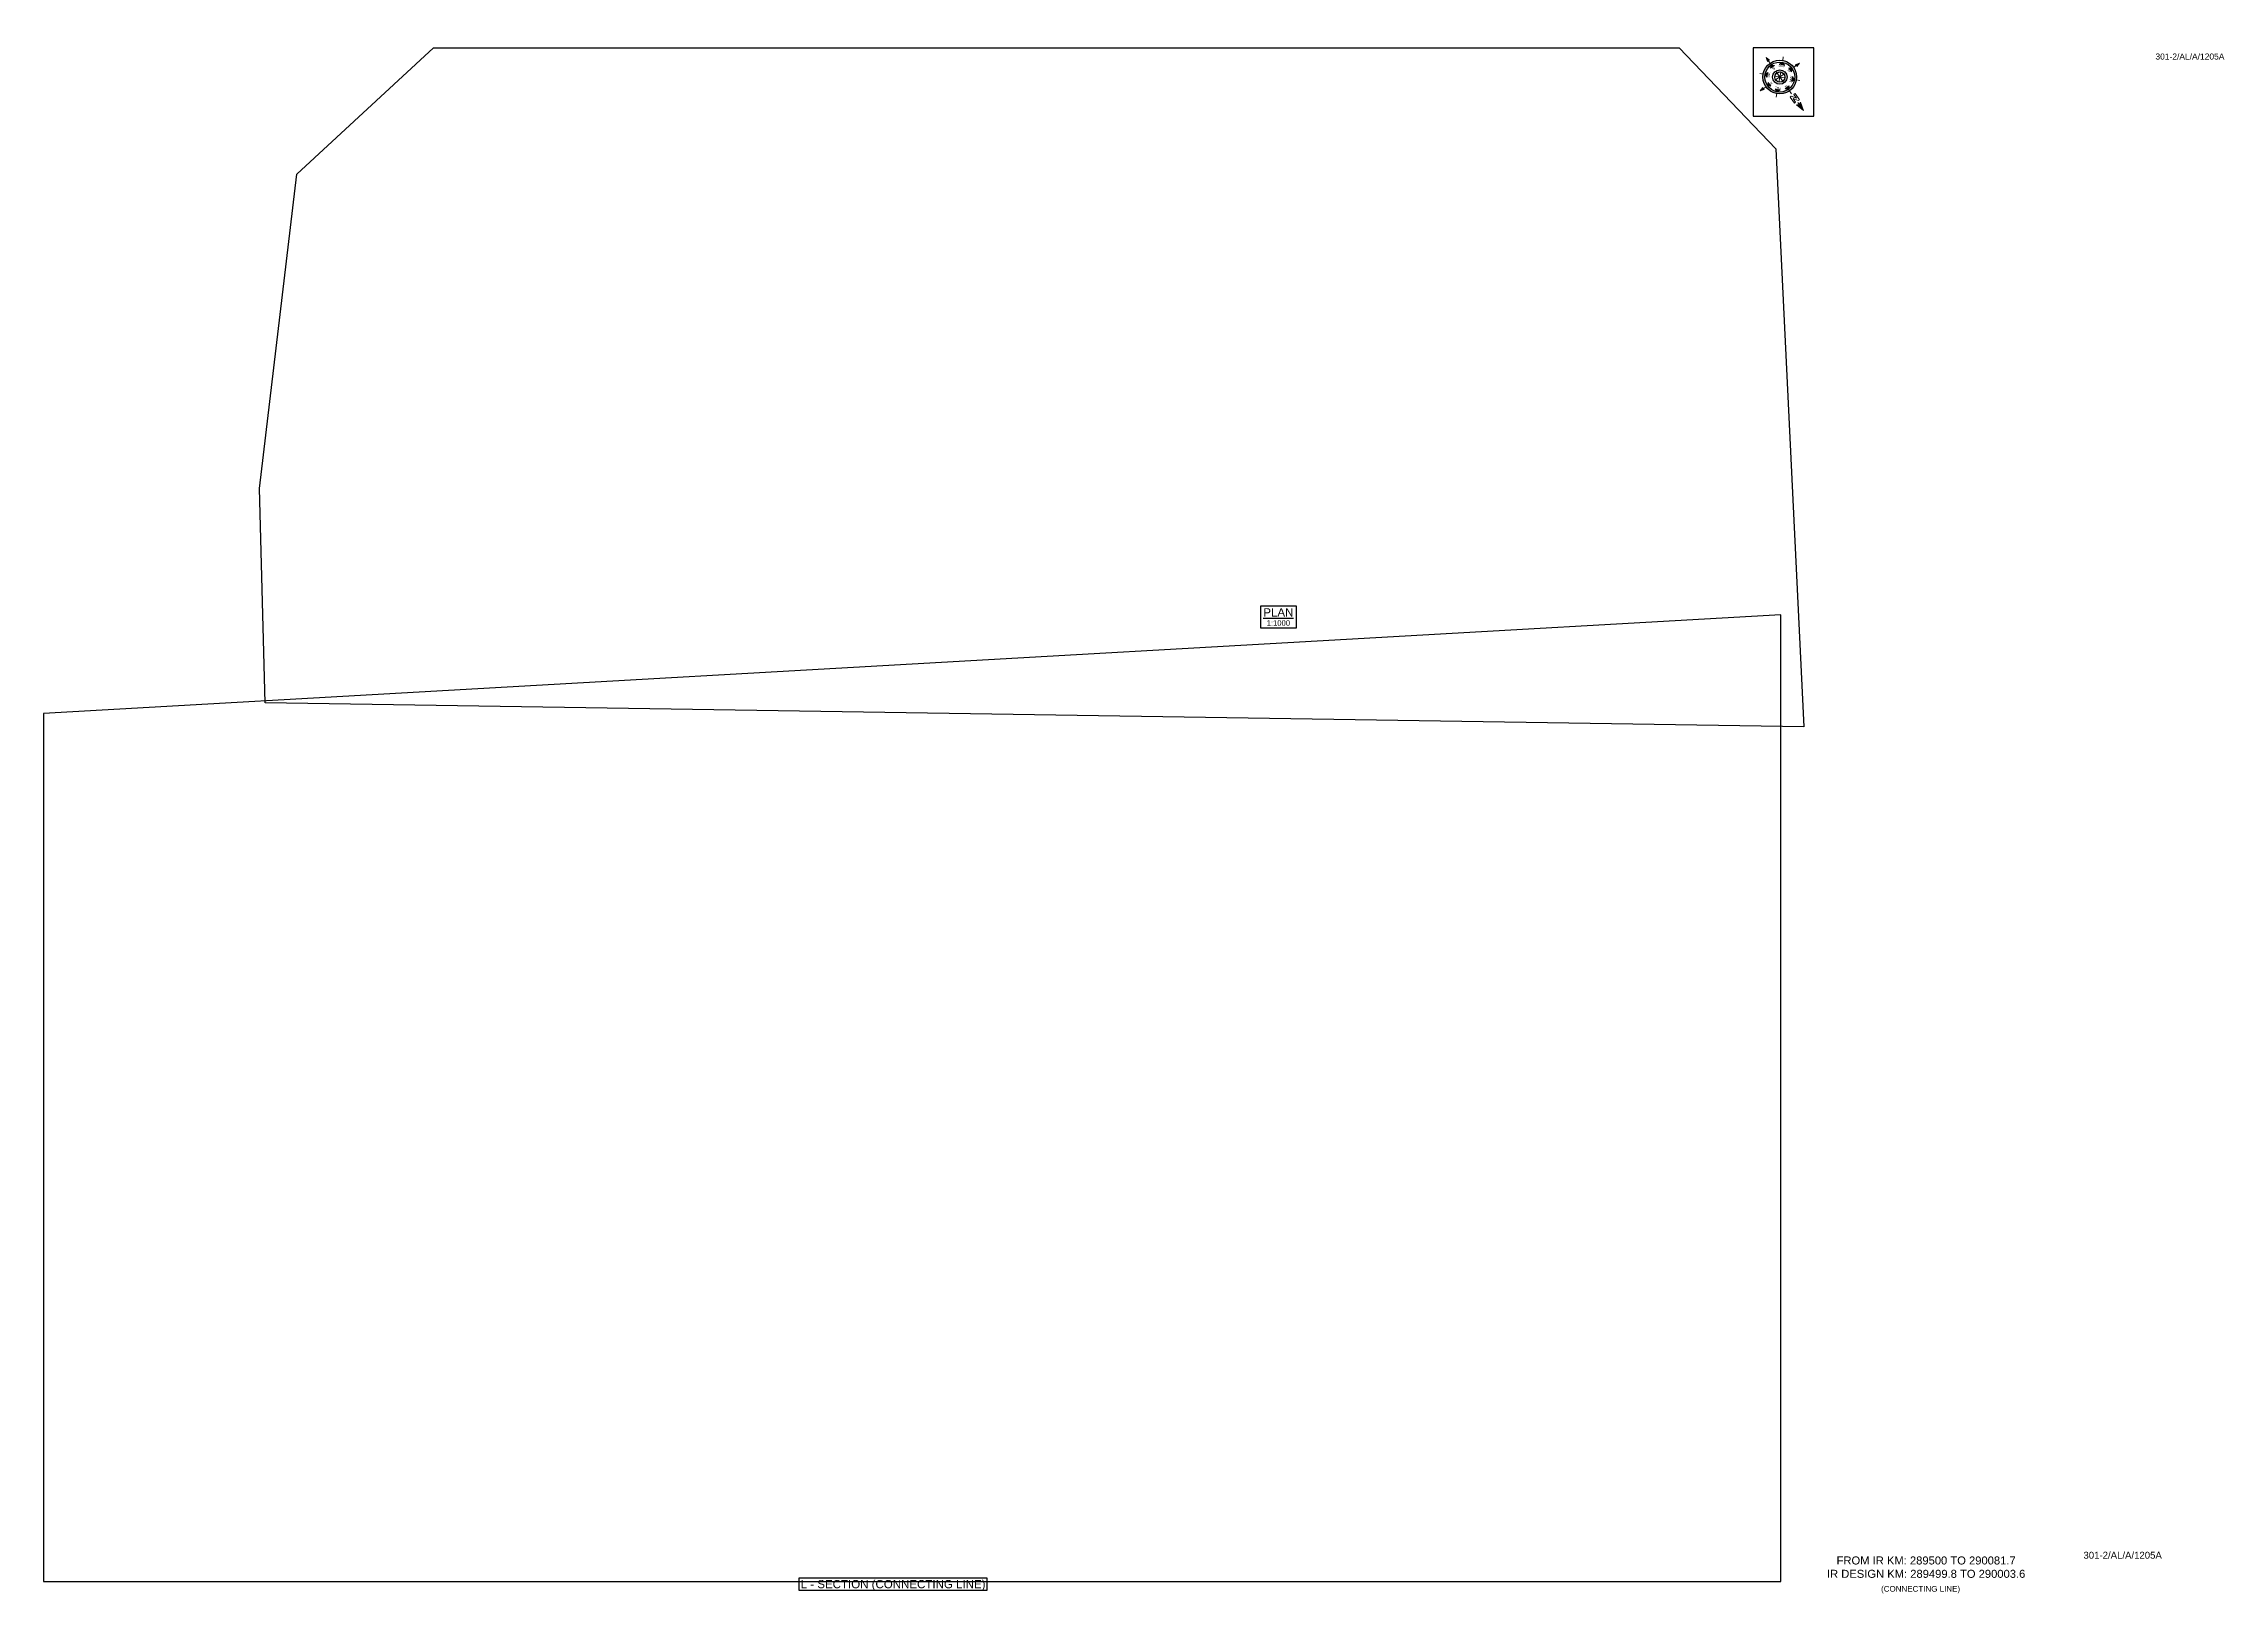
# Paper-space layout '1205A' of a CAD drawing. Header units: metres. Extents: x 31 to 826, y 16 to 581.
import ezdxf
from ezdxf.enums import TextEntityAlignment as Align

# ---------------------------------------------------------------- set-up
doc = ezdxf.new("R2010")
doc.units = ezdxf.units.M
doc.header["$MEASUREMENT"] = 0
doc.layers.get('Defpoints').update_dxf_attribs({"color": 5})
doc.layers.add('SHEET NO.', color=7, linetype='Continuous')
doc.layers.add('title', color=7, linetype='Continuous')
doc.styles.get("Standard").update_dxf_attribs({"font": 'arial.ttf'})
doc.styles.add('Style-Arial', font='arial.ttf')

# ---------------------------------------------------------------- blocks, each defined once
blk = doc.blocks.new('N')
for points in [[(0, 8.41), (-0.49, 6.68), (0, 6.93)], [(0.49, 6.68), (0, 6.93), (0, 8.41)], [(-4.93, 0), (-4.07, 0.25), (-4.19, 0)], [(-4.07, -0.25), (-4.19, 0), (-4.93, 0)], [(-3.08, 0), (-2.59, 0.49), (-2.59, -0.49)], [(-2.18, 2.18), (-1.48, 2.18), (-2.18, 1.48)], [(0, 3.08), (0.49, 2.59), (-0.49, 2.59)], [(2.18, 2.18), (2.18, 1.48), (1.48, 2.18)], [(3.08, 0), (2.59, -0.49), (2.59, 0.49)], [(4.07, 0.25), (4.19, 0), (4.93, 0)], [(4.93, 0), (4.07, -0.25), (4.19, 0)], [(-2.18, -2.18), (-2.18, -1.48), (-1.48, -2.18)], [(0, -3.08), (-0.49, -2.59), (0.49, -2.59)], [(0, -4.93), (-0.25, -4.07), (0, -4.19)], [(0.25, -4.07), (0, -4.19), (0, -4.93)], [(2.18, -2.18), (1.48, -2.18), (2.18, -1.48)]]:
    blk.add_hatch(color=7).paths.add_polyline_path(points, flags=0)
h = blk.add_hatch(color=7)
h.paths.add_polyline_path([(0, -3.08), (0, -3.46, 1), (0, 3.46), (0, 3.08, -1)])
h.paths.add_polyline_path([(0, 1.05), (0, 1.48, 1), (0, -1.48), (0, -1.05, -1)])
at = {"color": 7, "linetype": 'ByBlock', "lineweight": 13}
for p, q in [((-0.61, 4.57), (-0.61, 6.12)), ((-0.61, 6.12), (-0.3, 6.12)), ((-0.3, 6.12), (0.32, 5.19)), ((0.32, 4.57), (-0.3, 5.5)), ((-0.3, 5.5), (-0.3, 4.57)), ((0.32, 5.19), (0.32, 6.12)), ((0.32, 6.12), (0.64, 6.12)), ((0.64, 6.12), (0.64, 4.57))]:
    blk.add_line(p, q, dxfattribs=at)
at = {"color": 7, "lineweight": 13}
for p, q in [((0, 6.41), (0, 7.28)), ((-3.46, 0), (-4.19, 0)), ((-2.45, 2.45), (-2.97, 2.97)), ((1.05, 0), (-1.05, 0)), ((-1.05, 0), (1.05, 0)), ((-0.74, 0.74), (0.74, -0.74)), ((0.74, 0.74), (-0.74, -0.74)), ((0.74, -0.74), (-0.74, 0.74)), ((-0.74, -0.74), (0.74, 0.74)), ((0, 3.46), (0, 4.19)), ((0, 3.46), (0, 3.08)), ((0, 1.05), (0, 1.48)), ((0, 1.05), (0, -1.05)), ((0, -1.05), (0, 1.05)), ((2.45, 2.45), (2.97, 2.97)), ((3.46, 0), (4.19, 0)), ((-2.45, -2.45), (-2.97, -2.97)), ((0, -1.05), (0, -1.48)), ((0, -3.46), (0, -3.08)), ((0, -3.46), (0, -4.19)), ((2.45, -2.45), (2.97, -2.97))]:
    blk.add_line(p, q, dxfattribs=at)
at = {"color": 7, "linetype": 'ByBlock', "lineweight": 13}
for points in [[(-0.3, 4.57), (-0.61, 4.57)], [(0.32, 4.57), (0.64, 4.57)]]:
    blk.add_lwpolyline(points, dxfattribs=at)
at = {"color": 7, "lineweight": 13}
for points in [[(0, 8.41), (-0.49, 6.68), (0, 6.93), (0, 6.93)], [(0.49, 6.68), (0, 6.93), (0, 8.41), (0, 8.41)], [(-4.93, 0), (-4.07, 0.25), (-4.19, 0), (-4.19, 0)], [(-4.07, -0.25), (-4.19, 0), (-4.93, 0), (-4.93, 0)], [(-3.08, 0), (-2.59, 0.49), (-2.59, -0.49), (-2.59, -0.49)], [(-2.18, 2.18), (-1.48, 2.18), (-2.18, 1.48), (-2.18, 1.48)], [(0, 3.08), (0.49, 2.59), (-0.49, 2.59), (-0.49, 2.59)], [(2.18, 2.18), (2.18, 1.48), (1.48, 2.18), (1.48, 2.18)], [(3.08, 0), (2.59, -0.49), (2.59, 0.49), (2.59, 0.49)], [(4.07, 0.25), (4.19, 0), (4.93, 0), (4.93, 0)], [(4.93, 0), (4.07, -0.25), (4.19, 0), (4.19, 0)], [(-2.18, -2.18), (-2.18, -1.48), (-1.48, -2.18), (-1.48, -2.18)], [(0, -3.08), (-0.49, -2.59), (0.49, -2.59), (0.49, -2.59)], [(0, -4.93), (-0.25, -4.07), (0, -4.19), (0, -4.19)], [(0.25, -4.07), (0, -4.19), (0, -4.93), (0, -4.93)], [(2.18, -2.18), (1.48, -2.18), (2.18, -1.48), (2.18, -1.48)]]:
    blk.add_lwpolyline(points, close=True, dxfattribs=at)
at = {"color": 7}
for radius in [3.46, 3.08, 1.48, 1.05]:
    blk.add_circle((0, 0), radius, dxfattribs=at)
for s, rotation, p in [('W', 90, (-2.1, 0)), ('NW', 45, (-1.48, 1.48)), ('NE', 315, (1.48, 1.48)), ('E', 270, (1.97, 0)), ('SW', 135, (-1.48, -1.48)), ('SE', 225, (1.48, -1.48))]:
    blk.add_text(s, height=0.6, rotation=rotation, dxfattribs=at).set_placement(p, align=Align.CENTER)
for s, p in [('N', (0, 2.1)), ('S', (0, -2.47))]:
    blk.add_text(s, height=0.6, dxfattribs=at).set_placement(p, align=Align.CENTER)

psp = doc.layouts.new('1205A')

# ---------------------------------------------------------------- linework, layer by layer
psp.add_lwpolyline([(306.54, 17.18), (306.54, 21.78), (374.82, 21.78), (374.82, 17.18)], close=True)
at = {"layer": 'Defpoints'}
psp.add_lwpolyline([(31.41, 20.39), (664.01, 20.39), (664.01, 372.57), (31.41, 336.6)], close=True, dxfattribs=at)
at = {"layer": 'title', "color": 7, "linetype": 'Continuous', "lineweight": -3}
psp.add_lwpolyline([(474.63, 375.85), (487.51, 375.85), (487.51, 367.7), (474.63, 367.7)], close=True, dxfattribs=at)

# ---------------------------------------------------------------- texts
at = {"style": 'Style-Arial'}
for height, p in [(2.2, (800.4, 574.76)), (2.5, (774.19, 28.76))]:
    psp.add_text('301-2/AL/A/1205A', height=height, dxfattribs=at).set_placement(p)
at = {"layer": 'SHEET NO.', "insert": (716.9, 25.65), "char_height": 3.5, "width": 94.6625, "attachment_point": 5, "style": 'Style-Arial'}
psp.add_mtext('{\\fArial|b0|i0|c0|p34;\\H0.83333x;FROM IR KM: 289500 TO 290081.7\\P\\C190;IR DESIGN KM: 289499.8 TO 290003.6}', dxfattribs=at)
at = {"layer": 'SHEET NO.', "color": 190, "insert": (714.88, 17.46), "char_height": 2.5, "width": 28.7013, "attachment_point": 5, "style": 'Style-Arial'}
psp.add_mtext('{\\fArial|b0|i0|c0|p34;\\H0.83333x;(CONNECTING LINE)}', dxfattribs=at)
at = {"layer": 'title', "color": 7, "linetype": 'Continuous', "lineweight": -3, "style": 'Style-Arial'}
for s, height, p in [('%%UPLAN', 3, (481.02, 373.41)), ('1:1000', 2, (481.02, 369.55))]:
    psp.add_text(s, height=height, dxfattribs=at).set_placement(p, align=Align.MIDDLE)
at = {"layer": 'title', "style": 'Style-Arial'}
psp.add_text('L - SECTION (CONNECTING LINE) ', height=3, rotation=0.00006, dxfattribs=at).set_placement((341.32, 19.48), align=Align.MIDDLE_CENTER)

# ---------------------------------------------------------------- viewports
at = {"layer": 'Defpoints'}
vp = psp.add_viewport(center=(347.71, 196.48), size=(632.6, 352.1769), view_center_point=(23218.88, -13559.66), view_height=352.1769, dxfattribs=at)
vp.dxf.flags = 0x10000  # cut along an outline
vp.dxf.clipping_boundary_handle = psp.add_lwpolyline([(31.41, 20.39), (664.01, 20.39), (664.01, 372.57), (31.41, 336.6)], format="xyb", close=True, dxfattribs={"invisible": 1}).dxf.handle

# ---------------------------------------------------------------- wipeouts: each hides what was drawn before it
psp.add_wipeout([(653.96, 579), (676, 579), (676, 554.19), (653.96, 554.19)])

# ---------------------------------------------------------------- next in the draw order: linework, layer by layer
psp.add_lwpolyline([(676, 579), (653.96, 579), (653.96, 554.19), (676, 554.19)], close=True)
psp.add_lwpolyline([(123.68, 532.96), (173.38, 579), (626.96, 579), (662.2, 542.24), (672.39, 331.68), (112.03, 340.46), (110.02, 418.59)], close=True, dxfattribs=at)

# ---------------------------------------------------------------- next in the draw order: block references
at = {"xscale": 1.771541522973351, "yscale": 1.771541522973351, "zscale": 1.771541522973351, "rotation": 215.1222936235771}
psp.add_blockref('N', (663.62, 568.39), dxfattribs=at)

# ---------------------------------------------------------------- next in the draw order: viewports
at = {"layer": 'Defpoints', "view_twist_angle": 215.12229362}
vp = psp.add_viewport(center=(391.21, 455.34), size=(562.37, 247.3218), view_center_point=(1406832.54, -3135143.5), view_height=247.322, status=3, dxfattribs=at)
vp.dxf.flags = 0x10000  # cut along an outline
vp.dxf.clipping_boundary_handle = psp.add_lwpolyline([(123.68, 532.96), (173.38, 579), (626.96, 579), (662.2, 542.24), (672.39, 331.68), (112.03, 340.46), (110.02, 418.59)], format="xyb", close=True, dxfattribs={"invisible": 1}).dxf.handle

doc.saveas('drawing.dxf')
